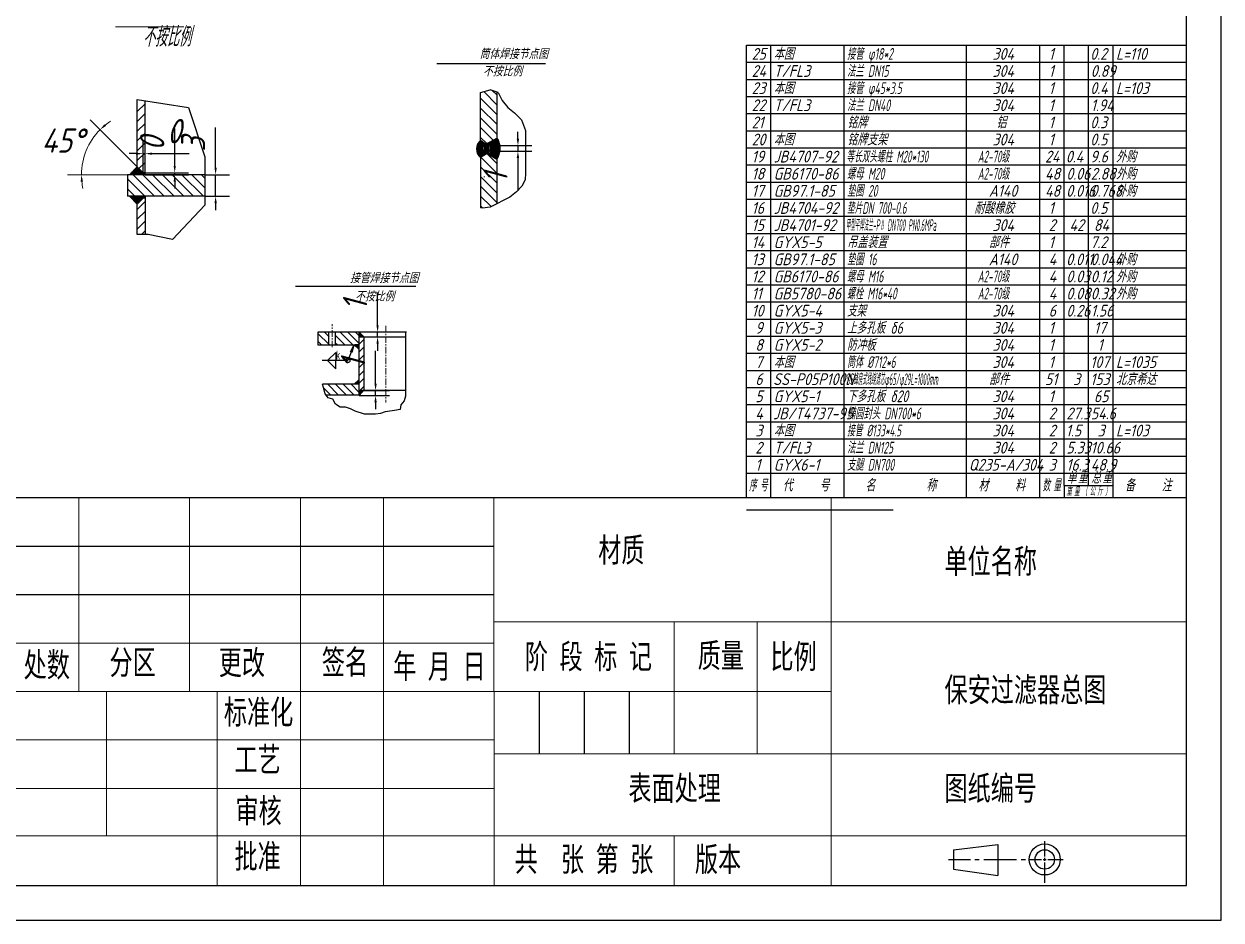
# Model space of a CAD drawing. Header units: millimetres. Extents: x -186 to 111, y -320 to -110.
# Drawn here: x -62.3 to 110.6, y -320 to -190.6 of the extents above; entities that cross this region are included whole.
import ezdxf

# ---------------------------------------------------------------- set-up
doc = ezdxf.new("R2010")
doc.units = ezdxf.units.MM
doc.linetypes.add('CENTER', pattern=[50.8, 31.75, -6.35, 6.35, -6.35])
for name, color, linetype, lineweight in [('中心线', 1, 'CENTER', 15), ('构筑物', 2, 'Continuous', 30), ('标注线', 3, 'Continuous', 15), ('设备', 130, 'Continuous', 30)]:
    doc.layers.add(name, color=color, linetype=linetype, lineweight=lineweight)
doc.styles.get("Standard").update_dxf_attribs({"font": 'arial.ttf'})
doc.styles.add('仿宋', font='', dxfattribs={"width": 0.7})
doc.styles.add('工程字', font='gbeitc.shx', dxfattribs={"height": 1.7, "bigfont": 'gbcbig.shx'})
doc.styles.add('机械', font='gbeitc.shx', dxfattribs={"bigfont": 'gbcbig.shx'})
doc.styles.get('仿宋').set_extended_font_data('FangSong')
doc.dimstyles.new('机械1$2', dxfattribs={"dimtxt": 3.5, "dimasz": 3, "dimexe": 2, "dimexo": 0, "dimgap": 0.3, "dimtad": 2, "dimtih": 1, "dimtoh": 1, "dimdsep": 46, "dimtxsty": '机械', "dimcen": 0, "dimclrd": 256, "dimclre": 256, "dimclrt": 256, "dimazin": 2, "dimtfac": 1, "dimtmove": 0, "dimatfit": 3, "dimfxl": 1, "dimlwd": -1, "dimlwe": -1, "dimarcsym": 0})
doc.dimstyles.new('机械标注', dxfattribs={"dimtxt": 3.5, "dimasz": 3, "dimexe": 2, "dimexo": 0, "dimgap": 1.5, "dimtad": 1, "dimdec": 0, "dimdsep": 46, "dimtxsty": '工程字', "dimcen": 2.5, "dimadec": 0, "dimazin": 0, "dimtfac": 1, "dimtdec": 0, "dimtmove": 0, "dimatfit": 3, "dimfxl": 1, "dimarcsym": 0})

# ---------------------------------------------------------------- blocks, each defined once
blk = doc.blocks.new('*D263')
at = {"layer": 'Defpoints', "color": 0, "transparency": 16777216}
for p in [(-13.89, -243.55), (-11.5, -243.55), (-13.89, -244.24)]:
    blk.add_point(p, dxfattribs=at)
at = {"layer": '标注线', "color": 0, "lineweight": -2, "transparency": 16777216}
for p, q in [((-11.5, -242.55), (-11.5, -237.82)), ((-13.89, -243.55), (-9.5, -243.55)), ((-11.5, -244.24), (-11.5, -243.55)), ((-13.89, -244.24), (-9.5, -244.24)), ((-11.5, -245.24), (-11.5, -246.24))]:
    blk.add_line(p, q, dxfattribs=at)
at = {"layer": '标注线', "color": 0, "transparency": 16777216}
for points in [[(-11.67, -242.55), (-11.34, -242.55), (-11.5, -243.55)], [(-11.67, -245.24), (-11.34, -245.24), (-11.5, -244.24)]]:
    blk.add_solid(points, dxfattribs=at)
at = {"layer": '标注线', "color": 0, "transparency": 16777216, "insert": (-14.75, -239.69), "char_height": 3.5, "attachment_point": 5, "rotation": 90, "style": '工程字'}
blk.add_mtext('1', dxfattribs=at)
blk = doc.blocks.new('*D268')
at = {"layer": 'Defpoints', "color": 0, "transparency": 16777216}
for p in [(6.02, -208.18), (6.02, -208.97), (9.06, -208.97)]:
    blk.add_point(p, dxfattribs=at)
at = {"layer": '标注线', "color": 0, "lineweight": -2, "transparency": 16777216}
for p, q in [((9.06, -207.18), (9.06, -206.18)), ((6.02, -208.18), (11.06, -208.18)), ((6.02, -208.97), (11.06, -208.97)), ((9.06, -208.18), (9.06, -208.97)), ((9.06, -209.97), (9.06, -214.7))]:
    blk.add_line(p, q, dxfattribs=at)
at = {"layer": '标注线', "color": 0, "transparency": 16777216}
for points in [[(8.89, -207.18), (9.23, -207.18), (9.06, -208.18)], [(8.89, -209.97), (9.23, -209.97), (9.06, -208.97)]]:
    blk.add_solid(points, dxfattribs=at)
at = {"layer": '标注线', "color": 0, "transparency": 16777216, "insert": (5.81, -212.84), "char_height": 3.5, "attachment_point": 5, "rotation": 90, "style": '工程字'}
blk.add_mtext('1', dxfattribs=at)
blk = doc.blocks.new('*D269')
at = {"layer": 'Defpoints', "color": 0, "transparency": 16777216}
for p in [(-11.21, -235.11), (-7.05, -235.11), (-13.89, -235.79)]:
    blk.add_point(p, dxfattribs=at)
at = {"layer": '标注线', "color": 0, "lineweight": -2, "transparency": 16777216}
for p, q in [((-11.21, -234.11), (-11.21, -229.38)), ((-7.05, -235.11), (-13.21, -235.11)), ((-11.21, -235.79), (-11.21, -235.11)), ((-13.89, -235.79), (-9.21, -235.79)), ((-11.21, -236.79), (-11.21, -237.79))]:
    blk.add_line(p, q, dxfattribs=at)
at = {"layer": '标注线', "color": 0, "transparency": 16777216}
for points in [[(-11.38, -234.11), (-11.05, -234.11), (-11.21, -235.11)], [(-11.38, -236.79), (-11.05, -236.79), (-11.21, -235.79)]]:
    blk.add_solid(points, dxfattribs=at)
at = {"layer": '标注线', "color": 0, "transparency": 16777216, "insert": (-14.46, -231.25), "char_height": 3.5, "attachment_point": 5, "rotation": 90, "style": '工程字'}
blk.add_mtext('1', dxfattribs=at)
blk = doc.blocks.new('*D274')
at = {"layer": 'Defpoints', "color": 0, "transparency": 16777216}
for p in [(-44.8, -212.1), (-44.8, -212.38), (-40.52, -212.1)]:
    blk.add_point(p, dxfattribs=at)
at = {"layer": '标注线', "color": 0, "lineweight": -2, "transparency": 16777216}
for p, q in [((-40.52, -211.1), (-40.52, -205.71)), ((-44.8, -212.1), (-38.52, -212.1)), ((-44.8, -212.38), (-38.52, -212.38)), ((-40.52, -212.38), (-40.52, -212.1)), ((-40.52, -213.38), (-40.52, -214.38))]:
    blk.add_line(p, q, dxfattribs=at)
at = {"layer": '标注线', "color": 0, "transparency": 16777216}
for points in [[(-40.68, -211.1), (-40.35, -211.1), (-40.52, -212.1)], [(-40.68, -213.38), (-40.35, -213.38), (-40.52, -212.38)]]:
    blk.add_solid(points, dxfattribs=at)
at = {"layer": '标注线', "color": 0, "transparency": 16777216, "insert": (-43.77, -207.9), "char_height": 3.5, "attachment_point": 5, "rotation": 90, "style": '工程字'}
blk.add_mtext('0', dxfattribs=at)
blk = doc.blocks.new('*D275')
at = {"layer": 'Defpoints', "color": 0, "transparency": 16777216}
for p in [(-44.8, -209.34), (-45.09, -212.1), (-44.8, -212.1)]:
    blk.add_point(p, dxfattribs=at)
at = {"layer": '标注线', "color": 0, "lineweight": -2, "transparency": 16777216}
for p, q in [((-45.09, -212.1), (-45.09, -207.34)), ((-44.8, -212.1), (-44.8, -207.34)), ((-46.09, -209.34), (-47.09, -209.34)), ((-45.09, -209.34), (-44.8, -209.34)), ((-43.8, -209.34), (-38.42, -209.34))]:
    blk.add_line(p, q, dxfattribs=at)
at = {"layer": '标注线', "color": 0, "transparency": 16777216}
for points in [[(-46.09, -209.18), (-46.09, -209.51), (-45.09, -209.34)], [(-43.8, -209.18), (-43.8, -209.51), (-44.8, -209.34)]]:
    blk.add_solid(points, dxfattribs=at)
at = {"layer": '标注线', "color": 0, "transparency": 16777216, "insert": (-40.61, -206.09), "char_height": 3.5, "attachment_point": 5, "style": '工程字'}
blk.add_mtext('0', dxfattribs=at)
blk = doc.blocks.new('*D277')
at = {"layer": 'Defpoints', "color": 0, "transparency": 16777216}
for p in [(-36.15, -212.38), (-34.61, -212.38), (-36.15, -215.49)]:
    blk.add_point(p, dxfattribs=at)
at = {"layer": '标注线', "color": 0, "lineweight": -2, "transparency": 16777216}
for p, q in [((-34.61, -211.38), (-34.61, -205.56)), ((-36.15, -212.38), (-32.61, -212.38)), ((-34.61, -215.49), (-34.61, -212.38)), ((-36.15, -215.49), (-32.61, -215.49)), ((-34.61, -216.49), (-34.61, -217.49))]:
    blk.add_line(p, q, dxfattribs=at)
at = {"layer": '标注线', "color": 0, "transparency": 16777216}
for points in [[(-34.77, -211.38), (-34.44, -211.38), (-34.61, -212.38)], [(-34.77, -216.49), (-34.44, -216.49), (-34.61, -215.49)]]:
    blk.add_solid(points, dxfattribs=at)
at = {"layer": '标注线', "color": 0, "transparency": 16777216, "insert": (-37.86, -207.97), "char_height": 3.5, "attachment_point": 5, "rotation": 90, "style": '工程字'}
blk.add_mtext('3', dxfattribs=at)
blk = doc.blocks.new('*U300')
at = {"color": 0, "linetype": 'CENTER', "ltscale": 0.1, "transparency": 16777216}
for p, q in [((0, 0.45), (0, 2.63)), ((-7.23, 0), (-0.45, 0)), ((0.45, 0), (2.66, 0)), ((0, -3.36), (0, -0.45))]:
    blk.add_line(p, q, dxfattribs=at)
at = {"color": 0, "linetype": 'Continuous', "ltscale": 0.1, "transparency": 16777216}
for p, q in [((-0.22, 0), (0.22, 0)), ((0, -0.22), (0, 0.22))]:
    blk.add_line(p, q, dxfattribs=at)
blk = doc.blocks.new('*D364')
at = {"layer": 'Defpoints', "color": 0, "transparency": 16777216}
for p in [(-52.76, -207.78), (-47.35, -212.38), (-45.93, -211.25), (-45.09, -212.1), (-36.15, -212.38)]:
    blk.add_point(p, dxfattribs=at)
at = {"layer": '标注线', "transparency": 16777216}
for p, q in [((-45.93, -211.25), (-52.71, -204.47)), ((-47.35, -212.38), (-55.99, -212.38))]:
    blk.add_line(p, q, dxfattribs=at)
for start, end in [(122.5216, 128.7596), (134.9977, 180), (186.238, 192.4761)]:
    blk.add_arc((-44.8, -212.38), 9.19, start, end, dxfattribs=at)
for points in [[(-50.44, -205.34), (-50.67, -205.09), (-51.3, -205.88)], [(-54.1, -213.39), (-53.77, -213.37), (-53.99, -212.38)]]:
    blk.add_solid(points, dxfattribs=at)
at = {"layer": '标注线', "transparency": 16777216, "insert": (-56.7, -207.45), "char_height": 3.5, "attachment_point": 5, "style": '机械'}
blk.add_mtext('45°', dxfattribs=at)

msp = doc.modelspace()

# ---------------------------------------------------------------- linework, layer by layer
for p, q in [((110.63197, -320), (110.63197, -110)), ((105.63197, -315), (105.63197, -115)), ((42.06479, -193.66706), (105.63197, -193.66706)), ((42.06479, -259), (42.06479, -193.66706)), ((45.5963, -259), (45.5963, -193.66706)), ((56.19083, -259), (56.19083, -193.66706)), ((73.84838, -259), (73.84838, -193.66706)), ((84.44291, -259), (84.44291, -193.66706)), ((87.97442, -257.23424), (87.97442, -193.66706)), ((91.50593, -257.23424), (91.50593, -193.66706)), ((95.03744, -259), (95.03744, -193.66706)), ((105.63197, -259), (105.63197, -193.66706)), ((13.03988, -196.37611), (-2.64002, -196.37611)), ((42.06479, -196.13912), (105.63197, -196.13912)), ((42.06479, -198.61118), (105.63197, -198.61118)), ((42.06479, -201.08323), (105.63197, -201.08323)), ((42.06479, -203.55529), (105.63197, -203.55529)), ((42.06479, -206.02735), (105.63197, -206.02735)), ((4.08397, -209.02682), (3.71669, -209.02682)), ((4.14048, -209.11158), (3.71669, -209.11158)), ((4.22523, -209.16808), (3.71669, -209.16808)), ((42.06479, -208.49941), (105.63197, -208.49941)), ((4.28174, -209.25284), (3.71669, -209.25284)), ((4.36649, -209.30934), (3.71669, -209.30934)), ((4.423, -209.3941), (3.71669, -209.3941)), ((4.28174, -209.4506), (3.71669, -209.4506)), ((4.14048, -209.53536), (3.71669, -209.53536)), ((4.08397, -209.59186), (3.71669, -209.59186)), ((3.94271, -209.67662), (3.71669, -209.67662)), ((3.80145, -209.73312), (3.71669, -209.73312)), ((42.06479, -210.97146), (105.63197, -210.97146)), ((4.19697, -212.62085), (4.19697, -212.71812)), ((42.06479, -213.44352), (105.63197, -213.44352)), ((-44.8026, -215.76956), (-45.08512, -215.76956)), ((42.06479, -215.91558), (105.63197, -215.91558)), ((42.06479, -218.38763), (105.63197, -218.38763)), ((42.06479, -220.85969), (105.63197, -220.85969)), ((42.06479, -223.33175), (105.63197, -223.33175)), ((42.06479, -225.8038), (105.63197, -225.8038)), ((-5.69602, -228.52793), (-23.05927, -228.52793)), ((42.06479, -228.27586), (105.63197, -228.27586)), ((42.06479, -230.74792), (105.63197, -230.74792)), ((42.06479, -233.21998), (105.63197, -233.21998)), ((-13.2063, -235.79498), (-13.89074, -235.11055)), ((42.06479, -235.69203), (105.63197, -235.69203)), ((-18.42984, -239.22259), (-17.26021, -238.05295)), ((-17.26021, -238.05295), (-17.26021, -239.22259)), ((-14.57516, -236.93772), (-15.50575, -239.22259)), ((-15.10278, -237.93707), (-14.57516, -236.93772)), ((-14.89589, -238.02133), (-15.10278, -237.93707)), ((-15.05269, -237.96195), (-14.57516, -236.93772)), ((-14.94912, -238.00413), (-14.57516, -236.93772)), ((-14.89589, -238.02133), (-14.57516, -236.93772)), ((-13.89074, -237.62012), (-14.57516, -236.93772)), ((42.06479, -238.16409), (105.63197, -238.16409)), ((-15.50575, -239.22259), (-19.2096, -239.22259)), ((-17.26021, -239.22259), (-18.42984, -239.22259)), ((-17.26021, -239.22259), (-18.42984, -239.22259)), ((-18.42984, -239.22259), (-17.26021, -240.39222)), ((-17.26021, -240.39222), (-17.26021, -239.22259)), ((-13.89074, -241.95484), (-14.57516, -242.63927)), ((42.06479, -240.63615), (105.63197, -240.63615)), ((-13.2063, -243.43569), (-13.89074, -244.23628)), ((-7.16051, -243.55184), (-13.89074, -243.55184)), ((42.06479, -243.1082), (105.63197, -243.1082)), ((42.06479, -245.58026), (105.63197, -245.58026)), ((42.06479, -248.05232), (105.63197, -248.05232)), ((42.06479, -250.52438), (105.63197, -250.52438)), ((42.06479, -252.99643), (105.63197, -252.99643)), ((42.06479, -255.46849), (105.63197, -255.46849)), ((87.97442, -257.23424), (87.97442, -259)), ((87.97442, -257.23424), (95.03744, -257.23424)), ((-74.36803, -259), (105.63197, -259)), ((42.06475, -259), (105.63197, -259)), ((42.06479, -259), (105.63197, -259)), ((42.06475, -260.76576), (63.25381, -260.76576)), ((-74.36803, -266), (5.63197, -266)), ((-74.36803, -273), (5.63197, -273)), ((12.13197, -287), (12.13197, -296)), ((18.63197, -287), (18.63197, -296)), ((25.13197, -287), (25.13197, -296)), ((71.96555, -309.85319), (78.40555, -309.10721)), ((78.40555, -309.10721), (78.40555, -313.58721)), ((71.96555, -309.85319), (71.96555, -312.65319)), ((71.96555, -312.65319), (78.40555, -313.58721)), ((-161.36803, -315), (105.63197, -315)), ((-186.36803, -320), (110.63197, -320))]:
    msp.add_line(p, q)
at = {"lineweight": 15}
for p, q in [((-54.36803, -259), (-54.36803, -287)), ((-38.36803, -259), (-38.36803, -287)), ((-22.36803, -259), (-22.36803, -315)), ((-10.36803, -259), (-10.36803, -315)), ((5.60011, -258.94784), (5.63666, -315)), ((54.32389, -258.99999), (54.32389, -315)), ((5.61185, -276.94784), (105.61185, -276.94784)), ((31.632, -276.93088), (31.632, -295.93088)), ((43.63197, -277), (43.63197, -296)), ((-74.36803, -280), (5.63197, -280)), ((-74.36803, -287), (5.63197, -287)), ((-50.36803, -287), (-50.36803, -307.83391)), ((-34.36803, -287), (-34.36803, -315)), ((5.64717, -287), (54.32389, -287)), ((-74.36803, -294), (5.63197, -294)), ((5.63197, -296), (105.63197, -296)), ((-74.36803, -301), (5.63197, -301)), ((-74.36803, -307.83391), (5.63199, -307.83391)), ((5.63199, -307.83391), (105.63201, -307.83391)), ((31.632, -307.83391), (31.632, -315))]:
    msp.add_line(p, q, dxfattribs=at)
at = {"color": 0, "linetype": 'CENTER', "ltscale": 0.1}
msp.add_line((71.2647, -311.25319), (80.26431, -311.25319), dxfattribs=at)
for centre, radius in [((-15.50575, -239.22259), 0.29241), ((85.16148, -311.25319), 2.24), ((85.16148, -311.25319), 1.4)]:
    msp.add_circle(centre, radius)
for centre, radius, start, end in [((6.26421, -208.57868), 2.90916, 153.662142, 153.885031), ((4.14351, -209.62854), 0.54282, 206.337891, 207.445129)]:
    msp.add_arc(centre, radius, start, end)
at = {"layer": '中心线', "ltscale": 0.03}
for p, q in [((-17.77981, -237.30071), (-17.77981, -233.96982)), ((-10.0123, -234.19798), (-10.0123, -245.26292))]:
    msp.add_line(p, q, dxfattribs=at)
at = {"layer": '构筑物'}
for p, q in [((3.65073, -208.18446), (3.65073, -200.49692)), ((6.01758, -200.39837), (6.01758, -208.18446)), ((-45.93267, -211.24923), (-45.93267, -201.53475)), ((-44.80259, -212.37927), (-44.80259, -201.7067)), ((6.06957, -208.18446), (3.65073, -208.18446)), ((3.65073, -208.97293), (3.65073, -217.1598)), ((6.01758, -208.97293), (3.65073, -208.97293)), ((6.01758, -208.97293), (6.01758, -216.58159)), ((-47.34527, -212.37927), (-47.34527, -215.48707)), ((-36.1516, -212.37927), (-47.34527, -212.37927)), ((-47.06275, -212.37927), (-45.93267, -211.24923)), ((-45.08511, -212.09682), (-45.93267, -211.24919)), ((-44.80259, -212.09682), (-45.08511, -212.09682)), ((-36.1516, -215.48707), (-47.34529, -215.48707)), ((-47.06277, -215.48707), (-45.93269, -216.61715)), ((-45.08512, -215.76956), (-45.93269, -216.61715)), ((-44.8026, -215.48707), (-44.8026, -220.99537)), ((-45.93269, -220.99537), (-45.93269, -216.61715)), ((-44.34471, -220.99537), (-45.94565, -220.99537)), ((-19.82206, -235.11055), (-19.82206, -236.93772)), ((-7.04644, -235.11055), (-19.82206, -235.11055)), ((-18.23609, -236.93772), (-18.23609, -235.11055)), ((-17.32352, -235.11055), (-17.32352, -236.93772)), ((-13.89074, -244.23628), (-13.89074, -235.11055)), ((-13.89074, -235.79498), (-7.27458, -235.79498)), ((-13.2063, -235.79498), (-13.2063, -243.55184)), ((-19.82206, -236.93772), (-13.89074, -236.93772)), ((-13.89074, -242.63927), (-19.15433, -242.63927)), ((-13.89074, -244.23628), (-18.6133, -244.23628))]:
    msp.add_line(p, q, dxfattribs=at)
at = {"layer": '标注线'}
msp.add_line((-39.18004, -191.05078), (-49.06827, -191.05078), dxfattribs=at)
at = {"layer": '设备'}
for p, q in [((3.65073, -200.49692), (5.03054, -200.1027)), ((6.00512, -202.27457), (4.11222, -200.38168)), ((6.21324, -200.49692), (5.03054, -200.1027)), ((6.00512, -200.86197), (5.35531, -200.21217)), ((6.21324, -200.49692), (6.80236, -201.68128)), ((-45.93267, -201.53475), (-38.50594, -202.66483)), ((-45.93267, -203.27217), (-44.80259, -202.14209)), ((6.00512, -203.68718), (3.66019, -201.34226)), ((6.80236, -201.68128), (7.59304, -202.66521)), ((-45.93267, -204.68478), (-44.80259, -203.55469)), ((-38.50594, -202.66483), (-36.1516, -209.82203)), ((6.00512, -205.09978), (3.66019, -202.75486)), ((7.59304, -202.66521), (8.57862, -203.45366)), ((8.57862, -203.45366), (9.5642, -204.43925)), ((-45.93267, -206.09738), (-44.80259, -204.9673)), ((6.00512, -206.51238), (3.66019, -204.16746)), ((5.46833, -207.3882), (3.66019, -205.58007)), ((9.5642, -204.43925), (10.15554, -206.01617)), ((-45.93267, -207.50999), (-44.80259, -206.3799)), ((4.50733, -208.04502), (3.65073, -207.43541)), ((4.56426, -207.89674), (3.66019, -206.99267)), ((6.04417, -207.10267), (4.36536, -207.99603)), ((5.97686, -207.47296), (5.41182, -207.47296)), ((5.97686, -207.41645), (5.55308, -207.41645)), ((5.97686, -207.3317), (5.69434, -207.3317)), ((5.97686, -207.27519), (5.8356, -207.27519)), ((6.20287, -207.47296), (6.11812, -207.47296)), ((10.15554, -206.01617), (10.15554, -212.16619)), ((-45.93267, -208.92259), (-44.80259, -207.79251)), ((-45.93267, -210.33519), (-44.80259, -209.20511)), ((3.99922, -208.40527), (3.15165, -208.40527)), ((3.99922, -208.46178), (3.15165, -208.46178)), ((3.99922, -208.54653), (3.15165, -208.54653)), ((3.99922, -208.60304), (3.15165, -208.60304)), ((3.99922, -208.68779), (3.15165, -208.68779)), ((3.99922, -208.7443), (3.15165, -208.7443)), ((3.99922, -208.82906), (3.15165, -208.82906)), ((4.08397, -208.88556), (3.15165, -208.88556)), ((3.57543, -208.97032), (3.15165, -208.97032)), ((3.57543, -208.17926), (3.23641, -208.17926)), ((4.08397, -208.26401), (3.23641, -208.26401)), ((4.08397, -208.32052), (3.23641, -208.32052)), ((3.57543, -209.02682), (3.23641, -209.02682)), ((3.57543, -209.11158), (3.23641, -209.11158)), ((3.57543, -209.16808), (3.23641, -209.16808)), ((3.57543, -208.038), (3.29291, -208.038)), ((3.57543, -208.12275), (3.29291, -208.12275)), ((3.57543, -207.89674), (3.37767, -207.89674)), ((3.57543, -207.98149), (3.37767, -207.98149)), ((3.57543, -207.75548), (3.43417, -207.75548)), ((3.57543, -207.84023), (3.43417, -207.84023)), ((3.57543, -207.69897), (3.51893, -207.69897)), ((3.85796, -207.61422), (3.71669, -207.61422)), ((3.94271, -207.69897), (3.71669, -207.69897)), ((3.99922, -207.75548), (3.71669, -207.75548)), ((4.14048, -207.84023), (3.71669, -207.84023)), ((4.22523, -207.89674), (3.71669, -207.89674)), ((4.28174, -207.98149), (3.71669, -207.98149)), ((4.22523, -208.038), (3.71669, -208.038)), ((4.14048, -208.12275), (3.71669, -208.12275)), ((4.08397, -209.02682), (3.71669, -209.02682)), ((4.14048, -209.11158), (3.71669, -209.11158)), ((4.22523, -209.16808), (3.71669, -209.16808)), ((4.84678, -208.46178), (4.14048, -208.46178)), ((4.84678, -208.54653), (4.14048, -208.54653)), ((4.93153, -208.60304), (4.14048, -208.60304)), ((4.93153, -208.68779), (4.14048, -208.68779)), ((4.93153, -208.7443), (4.14048, -208.7443)), ((4.70552, -208.26401), (4.22523, -208.26401)), ((4.79027, -208.32052), (4.22523, -208.32052)), ((4.84678, -208.40527), (4.22523, -208.40527)), ((4.93153, -208.82906), (4.22523, -208.82906)), ((4.93153, -208.88556), (4.22523, -208.88556)), ((4.84678, -209.02682), (4.28174, -209.02682)), ((4.56426, -208.12275), (4.36649, -208.12275)), ((4.84678, -209.11158), (4.36649, -209.11158)), ((4.79027, -209.16808), (4.423, -209.16808)), ((5.97686, -207.98149), (4.50775, -207.98149)), ((5.97686, -207.89674), (4.56426, -207.89674)), ((5.97686, -207.84023), (4.70552, -207.84023)), ((5.97686, -208.038), (4.70552, -208.038)), ((5.97686, -208.12275), (4.79027, -208.12275)), ((5.97686, -207.75548), (4.84678, -207.75548)), ((6.40064, -208.26401), (4.93153, -208.26401)), ((5.97686, -207.69897), (4.98804, -207.69897)), ((6.40064, -208.32052), (4.98804, -208.32052)), ((6.40064, -208.40527), (4.98804, -208.40527)), ((6.40064, -208.46178), (4.98804, -208.46178)), ((5.97686, -209.02682), (4.98804, -209.02682)), ((5.97686, -209.11158), (4.98804, -209.11158)), ((5.97686, -209.16808), (4.98804, -209.16808)), ((6.40064, -208.54653), (5.07279, -208.54653)), ((6.40064, -208.60304), (5.07279, -208.60304)), ((6.40064, -208.68779), (5.07279, -208.68779)), ((6.40064, -208.7443), (5.07279, -208.7443)), ((6.40064, -208.82906), (5.07279, -208.82906)), ((6.40064, -208.88556), (5.07279, -208.88556)), ((5.97686, -207.61422), (5.1293, -207.61422)), ((5.97686, -207.55771), (5.27056, -207.55771)), ((6.20287, -207.55771), (6.11812, -207.55771)), ((6.20287, -207.61422), (6.11812, -207.61422)), ((6.25938, -207.69897), (6.11812, -207.69897)), ((6.25938, -207.75548), (6.11812, -207.75548)), ((6.25938, -207.84023), (6.11812, -207.84023)), ((6.34413, -207.89674), (6.11812, -207.89674)), ((6.34413, -207.98149), (6.11812, -207.98149)), ((6.34413, -208.038), (6.11812, -208.038)), ((6.34413, -208.12275), (6.11812, -208.12275)), ((6.34413, -208.17926), (6.11812, -208.17926)), ((6.40064, -208.97032), (6.11812, -208.97032)), ((6.34413, -209.02682), (6.11812, -209.02682)), ((6.34413, -209.11158), (6.11812, -209.11158)), ((6.34413, -209.16808), (6.11812, -209.16808)), ((-45.68338, -211.4985), (-44.80259, -210.61771)), ((-36.1516, -209.82203), (-36.1516, -216.79152)), ((3.57543, -209.25284), (3.29291, -209.25284)), ((3.57543, -209.30934), (3.29291, -209.30934)), ((3.57543, -209.3941), (3.37767, -209.3941)), ((3.57543, -209.4506), (3.37767, -209.4506)), ((3.57543, -209.53536), (3.43417, -209.53536)), ((3.57543, -209.59186), (3.43417, -209.59186)), ((3.57543, -209.67662), (3.51893, -209.67662)), ((4.63304, -209.33444), (3.65073, -209.88458)), ((6.00512, -212.1628), (3.68844, -209.84613)), ((4.28174, -209.25284), (3.71669, -209.25284)), ((4.36649, -209.30934), (3.71669, -209.30934)), ((4.423, -209.3941), (3.71669, -209.3941)), ((4.28174, -209.4506), (3.71669, -209.4506)), ((4.14048, -209.53536), (3.71669, -209.53536)), ((4.08397, -209.59186), (3.71669, -209.59186)), ((3.94271, -209.67662), (3.71669, -209.67662)), ((3.80145, -209.73312), (3.71669, -209.73312)), ((4.70552, -209.25284), (4.50775, -209.25284)), ((6.00512, -210.7502), (4.59251, -209.33759)), ((4.63304, -209.33444), (6.01758, -210.1569)), ((5.97686, -209.30934), (4.84678, -209.30934)), ((5.97686, -209.3941), (4.84678, -209.3941)), ((5.97686, -209.25284), (4.93153, -209.25284)), ((5.97686, -209.4506), (4.98804, -209.4506)), ((5.97686, -209.53536), (5.07279, -209.53536)), ((5.97686, -209.59186), (5.21405, -209.59186)), ((5.97686, -209.67662), (5.35531, -209.67662)), ((5.97686, -209.73312), (5.41182, -209.73312)), ((5.97686, -209.81788), (5.55308, -209.81788)), ((5.97686, -209.87438), (5.69434, -209.87438)), ((5.97686, -209.95914), (5.77909, -209.95914)), ((5.97686, -210.01564), (5.92035, -210.01564)), ((5.97686, -210.09958), (6.01758, -210.13098)), ((6.34413, -209.25284), (6.11812, -209.25284)), ((6.34413, -209.30934), (6.11812, -209.30934)), ((6.25938, -209.3941), (6.11812, -209.3941)), ((6.25938, -209.4506), (6.11812, -209.4506)), ((6.25938, -209.53536), (6.11812, -209.53536)), ((6.20287, -209.59186), (6.11812, -209.59186)), ((6.20287, -209.67662), (6.11812, -209.67662)), ((6.20287, -209.73312), (6.11812, -209.73312)), ((-44.80259, -212.22666), (-46.91014, -212.22666)), ((-44.80259, -212.15603), (-46.83951, -212.15603)), ((-45.09652, -212.0854), (-46.76888, -212.0854)), ((-45.16714, -212.01477), (-46.69824, -212.01477)), ((-45.23777, -211.94414), (-46.62761, -211.94414)), ((-45.3084, -211.87351), (-46.55698, -211.87351)), ((-43.43365, -215.48707), (-46.54145, -212.37927)), ((-45.37902, -211.80288), (-46.48634, -211.80288)), ((-45.44965, -211.73225), (-46.41571, -211.73225)), ((-45.52027, -211.66162), (-46.34508, -211.66162)), ((-45.59089, -211.59099), (-46.27445, -211.59099)), ((-45.66152, -211.52036), (-46.20381, -211.52036)), ((-45.73214, -211.44973), (-46.13318, -211.44973)), ((-42.02105, -215.48707), (-45.12885, -212.37927)), ((-40.60844, -215.48707), (-43.71624, -212.37927)), ((-39.19584, -215.48707), (-42.30364, -212.37927)), ((-37.78324, -215.48707), (-40.89103, -212.37927)), ((-36.37063, -215.48707), (-39.47843, -212.37927)), ((-36.1516, -214.29349), (-38.06583, -212.37927)), ((-36.1516, -212.88089), (-36.65322, -212.37927)), ((6.00512, -213.57541), (3.66019, -211.23048)), ((6.00512, -214.98801), (3.66019, -212.64309)), ((10.15554, -212.16619), (10.11612, -213.11234)), ((-44.84626, -215.48707), (-47.34527, -212.98805)), ((-46.25886, -215.48707), (-47.34527, -214.40066)), ((6.00512, -216.40061), (3.66019, -214.05569)), ((9.64304, -214.05851), (8.85459, -214.84696)), ((10.11612, -213.11234), (9.64304, -214.05851)), ((-44.8026, -215.54628), (-47.00356, -215.54628)), ((-44.8026, -215.61691), (-46.93292, -215.61691)), ((-44.8026, -215.68754), (-46.86229, -215.68754)), ((-44.8026, -215.75817), (-46.79166, -215.75817)), ((-45.14436, -215.8288), (-46.72103, -215.8288)), ((-45.215, -215.89943), (-46.6504, -215.89943)), ((-45.28562, -215.97006), (-46.57977, -215.97006)), ((-45.35625, -216.04069), (-46.50914, -216.04069)), ((-45.42688, -216.11133), (-46.43851, -216.11133)), ((5.18581, -216.99391), (3.66019, -215.46829)), ((7.90842, -215.63543), (5.06995, -217.05466)), ((8.85459, -214.84696), (7.90842, -215.63543)), ((-45.49751, -216.18196), (-46.36788, -216.18196)), ((-45.56813, -216.25259), (-46.29725, -216.25259)), ((-45.63876, -216.32322), (-46.22662, -216.32322)), ((-45.70939, -216.39385), (-46.15599, -216.39385)), ((-45.93269, -217.39823), (-44.8026, -216.26815)), ((-45.93269, -218.81084), (-44.8026, -217.68075)), ((-36.1516, -216.79152), (-40.83175, -221.7265)), ((3.96611, -217.21236), (3.65073, -217.1598)), ((3.99922, -217.21992), (3.66019, -216.8809)), ((5.06995, -217.05466), (3.96611, -217.21236)), ((-45.93269, -220.22344), (-44.8026, -219.09336)), ((-45.29201, -220.99537), (-44.8026, -220.50596)), ((-40.83175, -221.7265), (-44.34471, -220.99537)), ((-18.22345, -235.77938), (-18.9015, -235.10133)), ((-14.80495, -236.93772), (-16.64133, -235.10133)), ((-13.90088, -236.7117), (-15.51125, -235.10133)), ((-13.90088, -235.58162), (-14.38117, -235.10133)), ((-7.16051, -235.11055), (-7.16051, -244.35034)), ((-18.22345, -236.90946), (-19.83382, -235.2991)), ((-19.32528, -236.93772), (-19.83382, -236.42918)), ((-15.93503, -236.93772), (-17.31938, -235.55337)), ((-17.06512, -236.93772), (-17.31938, -236.68345)), ((-13.90088, -236.88121), (-13.19458, -236.17491)), ((-13.81613, -235.21434), (-13.84438, -235.21434)), ((-13.78787, -235.24259), (-13.84438, -235.24259)), ((-13.73137, -235.27084), (-13.84438, -235.27084)), ((-13.70312, -235.32734), (-13.84438, -235.32734)), ((-13.67487, -235.3556), (-13.84438, -235.3556)), ((-13.64661, -235.38385), (-13.84438, -235.38385)), ((-13.59011, -235.41211), (-13.84438, -235.41211)), ((-13.56186, -235.4686), (-13.84438, -235.4686)), ((-13.56186, -235.49686), (-13.84438, -235.49686)), ((-13.53361, -235.52511), (-13.84438, -235.52511)), ((-13.50535, -235.55337), (-13.84438, -235.55337)), ((-13.44885, -235.60986), (-13.84438, -235.60986)), ((-13.4206, -235.63812), (-13.84438, -235.63812)), ((-13.39234, -235.66637), (-13.84438, -235.66637)), ((-13.36409, -235.69463), (-13.84438, -235.69463)), ((-13.30759, -235.75112), (-13.84438, -235.75112)), ((-13.27934, -235.77938), (-13.84438, -235.77938)), ((-13.92913, -236.96597), (-14.49417, -236.96597)), ((-13.92913, -237.02247), (-14.43768, -237.02247)), ((-13.92913, -237.05072), (-14.40942, -237.05072)), ((-13.92913, -237.07898), (-14.38117, -237.07898)), ((-13.92913, -237.10723), (-14.35291, -237.10723)), ((-13.92913, -237.16373), (-14.29641, -237.16373)), ((-13.92913, -237.19198), (-14.26816, -237.19198)), ((-13.92913, -237.22024), (-14.23991, -237.22024)), ((-13.92913, -237.24849), (-14.21165, -237.24849)), ((-13.92913, -237.30499), (-14.15515, -237.30499)), ((-13.92913, -237.33324), (-14.1269, -237.33324)), ((-13.92913, -237.3615), (-14.09865, -237.3615)), ((-13.92913, -237.38975), (-14.07039, -237.38975)), ((-13.92913, -237.44625), (-14.01389, -237.44625)), ((-13.92913, -237.4745), (-13.98564, -237.4745)), ((-13.92913, -237.50276), (-13.95739, -237.50276)), ((-13.90088, -238.01129), (-13.19458, -237.30499)), ((-13.90088, -239.14137), (-13.19458, -238.43507)), ((-13.90088, -240.27146), (-13.19458, -239.56516)), ((-13.92913, -242.05134), (-13.95739, -242.05134)), ((-13.90088, -241.40154), (-13.19458, -240.69524)), ((-13.90088, -242.53162), (-13.19458, -241.82532)), ((-19.02396, -243.09555), (-19.15433, -242.63927)), ((-18.79581, -244.00813), (-19.02396, -243.09555)), ((-17.96919, -244.22675), (-18.98625, -243.20968)), ((-16.8391, -244.22675), (-18.42121, -242.64464)), ((-15.70902, -244.22675), (-17.29113, -242.64464)), ((-14.57894, -244.22675), (-16.16105, -242.64464)), ((-13.90088, -243.77472), (-15.03096, -242.64464)), ((-13.92913, -242.58813), (-14.49417, -242.58813)), ((-13.92913, -242.55988), (-14.43768, -242.55988)), ((-13.92913, -242.53162), (-14.40942, -242.53162)), ((-13.92913, -242.47513), (-14.38117, -242.47513)), ((-13.92913, -242.44687), (-14.35291, -242.44687)), ((-13.92913, -242.41862), (-14.29641, -242.41862)), ((-13.92913, -242.39036), (-14.26816, -242.39036)), ((-13.92913, -242.33386), (-14.23991, -242.33386)), ((-13.92913, -242.30561), (-14.21165, -242.30561)), ((-13.92913, -242.27736), (-14.15515, -242.27736)), ((-13.92913, -242.2491), (-14.1269, -242.2491)), ((-13.92913, -242.1926), (-14.09865, -242.1926)), ((-13.92913, -242.16435), (-14.07039, -242.16435)), ((-13.92913, -242.1361), (-14.01389, -242.1361)), ((-13.92913, -242.10784), (-13.98564, -242.10784)), ((-13.36409, -243.57695), (-13.84438, -243.57695)), ((-13.39234, -243.60521), (-13.84438, -243.60521)), ((-13.4206, -243.66171), (-13.84438, -243.66171)), ((-13.44885, -243.68996), (-13.84438, -243.68996)), ((-13.50535, -243.71822), (-13.84438, -243.71822)), ((-13.50535, -243.74647), (-13.84438, -243.74647)), ((-13.53361, -243.80297), (-13.84438, -243.80297)), ((-13.78787, -243.5487), (-13.19458, -242.95541)), ((-18.33953, -244.57849), (-18.79581, -244.00813)), ((-17.6551, -244.80663), (-18.33953, -244.57849)), ((-17.31288, -245.49107), (-17.6551, -244.80663)), ((-16.62845, -245.94735), (-17.31288, -245.49107)), ((-13.56186, -243.83122), (-13.84438, -243.83122)), ((-13.59011, -243.85948), (-13.84438, -243.85948)), ((-13.64661, -243.88773), (-13.84438, -243.88773)), ((-13.67487, -243.94423), (-13.84438, -243.94423)), ((-13.67487, -243.97248), (-13.84438, -243.97248)), ((-13.70312, -244.00074), (-13.84438, -244.00074)), ((-13.73137, -244.02899), (-13.84438, -244.02899)), ((-13.78787, -244.08549), (-13.84438, -244.08549)), ((-13.81613, -244.11374), (-13.84438, -244.11374)), ((-7.38866, -245.03478), (-7.84494, -245.60513)), ((-7.16051, -244.35034), (-7.38866, -245.03478)), ((-15.82996, -245.94735), (-16.62845, -245.94735)), ((-15.14553, -246.17549), (-15.82996, -245.94735)), ((-14.4611, -246.51771), (-15.14553, -246.17549)), ((-13.09224, -246.974), (-14.4611, -246.51771)), ((-11.49523, -246.974), (-13.09224, -246.974)), ((-10.81081, -246.85992), (-11.49523, -246.974)), ((-10.12638, -246.63178), (-10.81081, -246.85992)), ((-8.75665, -246.40364), (-10.12638, -246.63178)), ((-7.95901, -246.28957), (-8.75665, -246.40364)), ((-7.84494, -245.60513), (-7.95901, -246.28957))]:
    msp.add_line(p, q, dxfattribs=at)
for centre, radius, start, end in [((4.68558, -208.67724), 1.61647, 127.568592, 230.193542), ((5.71299, -207.52423), 0.5361, 26.15274, 51.845825), ((3.5656, -208.57868), 2.92841, 333.847244, 26.152756), ((4.93198, -208.57868), 0.81273, 134.200455, 248.419403), ((4.19278, -208.72653), 0.7506, 305.911942, 76.707924), ((5.71299, -209.63313), 0.5361, 299.530548, 333.84726)]:
    msp.add_arc(centre, radius, start, end, dxfattribs=at)

# ---------------------------------------------------------------- block references
at = {"color": 0, "linetype": 'CENTER', "ltscale": 0.1}
msp.add_blockref('*U300', (85.16148, -311.25319), dxfattribs=at)

# ---------------------------------------------------------------- texts
at = {"insert": (20.6614, -264.79404), "char_height": 3.5, "width": 35.4647691, "attachment_point": 1, "style": '仿宋'}
msp.add_mtext('材质', dxfattribs=at)
at = {"char_height": 3.5, "attachment_point": 1, "style": '仿宋'}
for s, insert in [('单位名称', (70.67531, -266.43232)), ('保安过滤器总图', (70.67531, -284.98472)), ('表面处理', (25.01521, -299.19506)), ('图纸编号', (70.67531, -299.19506))]:
    msp.add_mtext_dynamic_manual_height_columns(s, width=36.56761, gutter_width=17.5, heights=[0], dxfattribs=dict(at, insert=insert))
at = {"char_height": 3.5, "attachment_point": 2, "style": '仿宋'}
for s, insert in [('阶 段 标 记', (19.24715, -280.19458)), ('质量', (38.36793, -280.04679)), ('比例', (48.88294, -280.19458)), ('处数', (-58.9993, -281.38092)), ('分区', (-46.60172, -281.03092)), ('更改', (-30.81319, -281.05202)), ('签名', (-15.92313, -280.99418)), ('年 月 日', (-2.28439, -281.58278)), ('标准化', (-28.40757, -288.21399)), ('工艺', (-28.54814, -295.06307)), ('审核', (-28.40077, -302.45356)), ('批准', (-28.54571, -309.03564)), ('共  张 第 张', (18.61297, -309.45738)), ('版本', (37.97089, -309.46857))]:
    msp.add_mtext(s, dxfattribs=dict(at, insert=insert))
at = {"layer": '标注线', "style": '工程字'}
for s, height, width, p in [('不按比例', 2.825208, 0.85, (-45.11461, -193.87599)), ('接管 φ18*2', 1.7, 0.7, (56.59696, -195.78597)), ('法兰 DN15', 1.7, 0.7, (56.59696, -198.25803)), ('接管 φ45*3.5', 1.7, 0.7, (56.59696, -200.73008)), ('法兰 DN40', 1.7, 0.7, (56.59696, -203.20214)), ('等长双头螺柱 M20*130', 1.7, 0.648148, (56.51161, -210.61831)), ('A2-70级', 1.7, 0.648148, (75.49053, -210.61831)), ('螺母 M20', 1.7, 0.7, (56.59696, -213.09037)), ('A2-70级', 1.7, 0.648148, (75.49053, -213.09037)), ('垫圈 20', 1.7, 0.7, (56.59696, -215.56243)), ('垫片DN 700-0.6', 1.7, 0.648148, (56.59696, -218.03448)), ('甲型平焊法兰-PⅡ DN700 PN0.6MPa', 1.7, 0.378086, (56.46044, -220.50654)), ('垫圈 16', 1.7, 0.7, (56.59696, -225.45065)), ('螺母 M16', 1.7, 0.7, (56.59696, -227.92271)), ('A2-70级', 1.7, 0.648148, (75.49053, -227.92271)), ('螺栓 M16*40', 1.7, 0.679012, (56.59696, -230.39477)), ('A2-70级', 1.7, 0.648148, (75.49053, -230.39477)), ('支架 ', 1.7, 0.85, (56.59696, -232.86683)), ('上多孔板 δ6', 1.7, 0.85, (56.59696, -235.33888)), ('防冲板 ', 1.7, 0.85, (56.59696, -237.81094)), ('筒体 %%c712*6', 1.7, 0.679012, (56.59696, -240.283)), ('SS蜂房式线绕滤芯φ65/φ29L=1000mm', 1.7, 0.378086, (56.4548, -242.75505)), ('下多孔板 δ20', 1.7, 0.85, (56.59696, -245.22711)), ('椭圆封头 DN700*6', 1.7, 0.7, (56.59696, -247.69917)), ('接管 %%c133*4.5', 1.7, 0.656566, (56.59696, -250.17122)), ('法兰 DN125', 1.7, 0.694444, (56.59696, -252.64328)), ('支腿 DN700', 1.7, 0.694444, (56.59696, -255.11534)), ('单', 1.7, 0.85, (88.34965, -256.96938)), ('重', 1.7, 0.85, (89.93882, -256.96938)), ('总', 1.7, 0.85, (91.88116, -256.96938)), ('重', 1.7, 0.85, (93.47033, -256.96938)), ('序', 1.76576, 0.625, (42.44001, -258.11712)), ('号', 1.76576, 0.625, (44.02919, -258.11712)), ('代', 1.76576, 0.85, (47.30908, -258.11712)), ('号', 1.76576, 0.85, (52.60635, -258.11712)), ('名', 1.76576, 0.85, (59.22793, -258.11712)), ('称', 1.76576, 0.85, (68.05671, -258.11712)), ('材', 1.76576, 0.85, (75.56116, -258.11712)), ('料', 1.76576, 0.85, (80.85843, -258.11712)), ('数', 1.76576, 0.625, (84.81814, -258.11712)), ('量', 1.76576, 0.625, (86.40731, -258.11712)), ('重', 1.23603, 0.628307, (88.29079, -258.73514)), ('量', 1.23603, 0.628307, (89.4091, -258.73514)), ('〔', 1.23603, 0.628307, (90.52741, -258.73514)), ('公', 1.23603, 0.628307, (91.64572, -258.73514)), ('斤', 1.23603, 0.628307, (92.76403, -258.73514)), ('〕', 1.23603, 0.628307, (93.88234, -258.73514)), ('备', 1.76576, 0.85, (96.75022, -258.11712)), ('注', 1.76576, 0.85, (102.04749, -258.11712))]:
    msp.add_text(s, height=height, dxfattribs=dict(at, width=width)).set_placement(p)
for s, height, p in [('筒体焊接节点图', 1.412604, (3.49648, -195.6696)), ('25', 1.7, (42.82407, -195.78597)), ('本图', 1.7, (46.00242, -195.78597)), ('304', 1.7, (77.60944, -195.78597)), ('1', 1.7, (85.73191, -195.78597)), ('0.2', 1.7, (91.73548, -195.78597)), ('L=110', 1.7, (95.44357, -195.78597)), ('不按比例', 1.412604, (3.99158, -198.1809)), ('24', 1.7, (42.82407, -198.25803)), ('T/FL3', 1.7, (46.00242, -198.25803)), ('304', 1.7, (77.60944, -198.25803)), ('1', 1.7, (85.73191, -198.25803)), ('0.89', 1.7, (91.81494, -198.25803)), ('本图', 1.7, (46.00242, -200.73008)), ('23', 1.7, (42.82407, -200.73008)), ('304', 1.7, (77.60944, -200.73008)), ('1', 1.7, (85.73191, -200.73008)), ('0.4', 1.7, (91.73548, -200.73008)), ('L=103', 1.7, (95.44357, -200.73008)), ('22', 1.7, (42.82407, -203.20214)), ('T/FL3', 1.7, (46.00242, -203.20214)), ('304', 1.7, (77.60944, -203.20214)), ('1', 1.7, (85.73191, -203.20214)), ('1.94', 1.7, (91.81494, -203.20214)), ('21', 1.7, (42.82407, -205.6742)), ('铭牌', 1.7, (56.59696, -205.6742)), ('铝', 1.7, (78.13917, -205.6742)), ('1', 1.7, (85.73191, -205.6742)), ('0.3', 1.7, (91.73548, -205.6742)), ('20', 1.7, (42.82407, -208.14625)), ('本图', 1.7, (46.00242, -208.14625)), ('铭牌支架', 1.7, (56.59696, -208.14625)), ('304', 1.7, (77.60944, -208.14625)), ('1', 1.7, (85.73191, -208.14625)), ('0.5', 1.7, (91.73548, -208.14625)), ('19', 1.7, (42.82407, -210.61831)), ('JB4707-92', 1.7, (46.00242, -210.61831)), ('24', 1.7, (85.20219, -210.61831)), ('0.4', 1.7, (88.20397, -210.61831)), ('9.6', 1.7, (91.73548, -210.61831)), ('外购', 1.7, (95.44357, -210.61831)), ('18', 1.7, (42.82407, -213.09037)), ('GB6170-86', 1.7, (46.00242, -213.09037)), ('48', 1.7, (85.20219, -213.09037)), ('0.06', 1.7, (88.28343, -213.09037)), ('2.88', 1.7, (91.81494, -213.09037)), ('外购', 1.7, (95.44357, -213.09037)), ('17', 1.7, (42.82407, -215.56243)), ('GB97.1-85', 1.7, (46.00242, -215.56243)), ('A140', 1.7, (77.07971, -215.56243)), ('48', 1.7, (85.20219, -215.56243)), ('0.016', 1.7, (88.25694, -215.56243)), ('0.768', 1.7, (91.78845, -215.56243)), ('外购', 1.7, (95.44357, -215.56243)), ('耐酸橡胶', 1.7, (74.96081, -218.03448)), ('16', 1.7, (42.82407, -218.03448)), ('JB4704-92', 1.7, (46.00242, -218.03448)), ('1', 1.7, (85.73191, -218.03448)), ('0.5', 1.7, (91.73548, -218.03448)), ('15', 1.7, (42.82407, -220.50654)), ('JB4701-92', 1.7, (46.00242, -220.50654)), ('304', 1.7, (77.60944, -220.50654)), ('2', 1.7, (85.73191, -220.50654)), ('42', 1.7, (88.7337, -220.50654)), ('84', 1.7, (92.26521, -220.50654)), ('14', 1.7, (42.82407, -222.9786)), ('GYX5-5', 1.7, (46.00242, -222.9786)), ('吊盖装置', 1.7, (56.59696, -222.9786)), ('部件', 1.7, (77.07971, -222.9786)), ('1', 1.7, (85.73191, -222.9786)), ('7.2', 1.7, (91.73548, -222.9786)), ('13', 1.7, (42.82407, -225.45065)), ('GB97.1-85', 1.7, (46.00242, -225.45065)), ('A140', 1.7, (77.07971, -225.45065)), ('4', 1.7, (85.73191, -225.45065)), ('0.011', 1.7, (88.25694, -225.45065)), ('0.044', 1.7, (91.78845, -225.45065)), ('外购', 1.7, (95.44357, -225.45065)), ('接管焊接节点图', 1.412604, (-15.205, -228.01733)), ('12', 1.7, (42.82407, -227.92271)), ('GB6170-86', 1.7, (46.00242, -227.92271)), ('4', 1.7, (85.73191, -227.92271)), ('0.03', 1.7, (88.28343, -227.92271)), ('0.12', 1.7, (91.81494, -227.92271)), ('外购', 1.7, (95.44357, -227.92271)), ('不按比例', 1.412604, (-14.47112, -230.66647)), ('11', 1.7, (42.82407, -230.39477)), ('GB5780-86', 1.7, (46.00242, -230.39477)), ('4', 1.7, (85.73191, -230.39477)), ('0.08', 1.7, (88.28343, -230.39477)), ('0.32', 1.7, (91.81494, -230.39477)), ('外购', 1.7, (95.44357, -230.39477)), ('10', 1.7, (42.82407, -232.86683)), ('GYX5-4', 1.7, (46.00242, -232.86683)), ('304', 1.7, (77.60944, -232.86683)), ('6', 1.7, (85.73191, -232.86683)), ('0.26', 1.7, (88.28343, -232.86683)), ('1.56', 1.7, (91.81494, -232.86683)), ('9', 1.7, (43.35379, -235.33888)), ('GYX5-3', 1.7, (46.00242, -235.33888)), ('304', 1.7, (77.60944, -235.33888)), ('1', 1.7, (85.73191, -235.33888)), ('17', 1.7, (92.26521, -235.33888)), ('8', 1.7, (43.35379, -237.81094)), ('GYX5-2', 1.7, (46.00242, -237.81094)), ('304', 1.7, (77.60944, -237.81094)), ('1', 1.7, (85.73191, -237.81094)), ('1', 1.7, (92.79493, -237.81094)), ('7', 1.7, (43.35379, -240.283)), ('本图', 1.7, (46.00242, -240.283)), ('304', 1.7, (77.60944, -240.283)), ('1', 1.7, (85.73191, -240.283)), ('107', 1.7, (91.73548, -240.283)), ('L=1035', 1.7, (95.44357, -240.283)), ('6', 1.7, (43.35379, -242.75505)), ('SS-P05P100N', 1.7, (45.92805, -242.75505)), ('部件', 1.7, (77.07971, -242.75505)), ('51', 1.7, (85.20219, -242.75505)), ('3', 1.7, (89.26342, -242.75505)), ('153', 1.7, (91.73548, -242.75505)), ('北京希达', 1.7, (95.44357, -242.75505)), ('5', 1.7, (43.35379, -245.22711)), ('GYX5-1', 1.7, (46.00242, -245.22711)), ('304', 1.7, (77.60944, -245.22711)), ('1', 1.7, (85.73191, -245.22711)), ('65', 1.7, (92.26521, -245.22711)), ('4', 1.7, (43.35379, -247.69917)), ('JB/T4737-95', 1.7, (45.92805, -247.69917)), ('304', 1.7, (77.60944, -247.69917)), ('2', 1.7, (85.73191, -247.69917)), ('27.3', 1.7, (88.28343, -247.69917)), ('54.6', 1.7, (91.81494, -247.69917)), ('3', 1.7, (43.35379, -250.17122)), ('本图', 1.7, (46.00242, -250.17122)), ('304', 1.7, (77.60944, -250.17122)), ('2', 1.7, (85.73191, -250.17122)), ('1.5', 1.7, (88.20397, -250.17122)), ('3', 1.7, (92.79493, -250.17122)), ('L=103', 1.7, (95.44357, -250.17122)), ('2', 1.7, (43.35379, -252.64328)), ('T/FL3', 1.7, (46.00242, -252.64328)), ('304', 1.7, (77.60944, -252.64328)), ('2', 1.7, (85.73191, -252.64328)), ('5.33', 1.7, (88.28343, -252.64328)), ('10.66', 1.7, (91.78845, -252.64328)), ('1', 1.7, (43.35379, -255.11534)), ('GYX6-1', 1.7, (46.00242, -255.11534)), ('Q235-A/304', 1.7, (74.19565, -255.11534)), ('3', 1.7, (85.73191, -255.11534)), ('16.3', 1.7, (88.28343, -255.11534)), ('48.9', 1.7, (91.81494, -255.11534))]:
    msp.add_text(s, height=height, dxfattribs=at).set_placement(p)
at = {"layer": '标注线', "width": 0.555556}
msp.add_text('k', height=1.16964, dxfattribs=at).set_placement((-17.18601, -239.02765))

# ---------------------------------------------------------------- dimensions: what is measured, and where the dimension line sits
at = {"layer": '标注线'}
for base, p1, p2, angle, picture, middle in [((-44.80259, -209.34231), (-45.08511, -212.09682), (-44.80259, -212.09682), 180, '*D275', (-40.60988, -206.09231)), ((-40.5167, -212.09682), (-44.80259, -212.37927), (-44.80259, -212.09682), 90, '*D274', (-43.7667, -207.90411)), ((-34.6073, -212.37927), (-36.1516, -215.48707), (-36.1516, -212.37927), 90, '*D277', (-37.8573, -207.96781)), ((9.0586, -208.97293), (6.01758, -208.18446), (6.01758, -208.97293), 90, '*D268', (5.8086, -212.83751)), ((-11.50338, -243.55184), (-13.89074, -244.23628), (-13.89074, -243.55184), 90, '*D263', (-14.75338, -239.68726))]:
    dim = msp.add_linear_dim(base=base, p1=p1, p2=p2, angle=angle, dimstyle='机械标注', override={"dimasz": 1}, dxfattribs=at)
    dim.commit()
    dim.dimension.update_dxf_attribs({"geometry": picture, "text_midpoint": middle})
dim = msp.add_angular_dim_2l(base=(-52.76085, -207.78433), line1=((-36.1516, -212.37927), (-47.34527, -212.37927)), line2=((-45.08511, -212.09682), (-45.93267, -211.24919)), dimstyle='机械1$2', override={"dimasz": 1, "dimdec": 0, "dimtdec": 0}, dxfattribs=at)
dim.commit()
dim.dimension.update_dxf_attribs({"geometry": '*D364', "text_midpoint": (-56.70068, -207.45067)})
dim = msp.add_linear_dim(base=(-11.21435, -235.11055), p1=(-13.89074, -235.79498), p2=(-7.04644, -235.11055), angle=90, dimstyle='机械标注', override={"dimasz": 1}, dxfattribs=at)
dim.commit()
dim.dimension.update_dxf_attribs({"geometry": '*D269', "text_midpoint": (-11.21435, -231.24596), "dimtype": 160})

doc.saveas('drawing.dxf')
